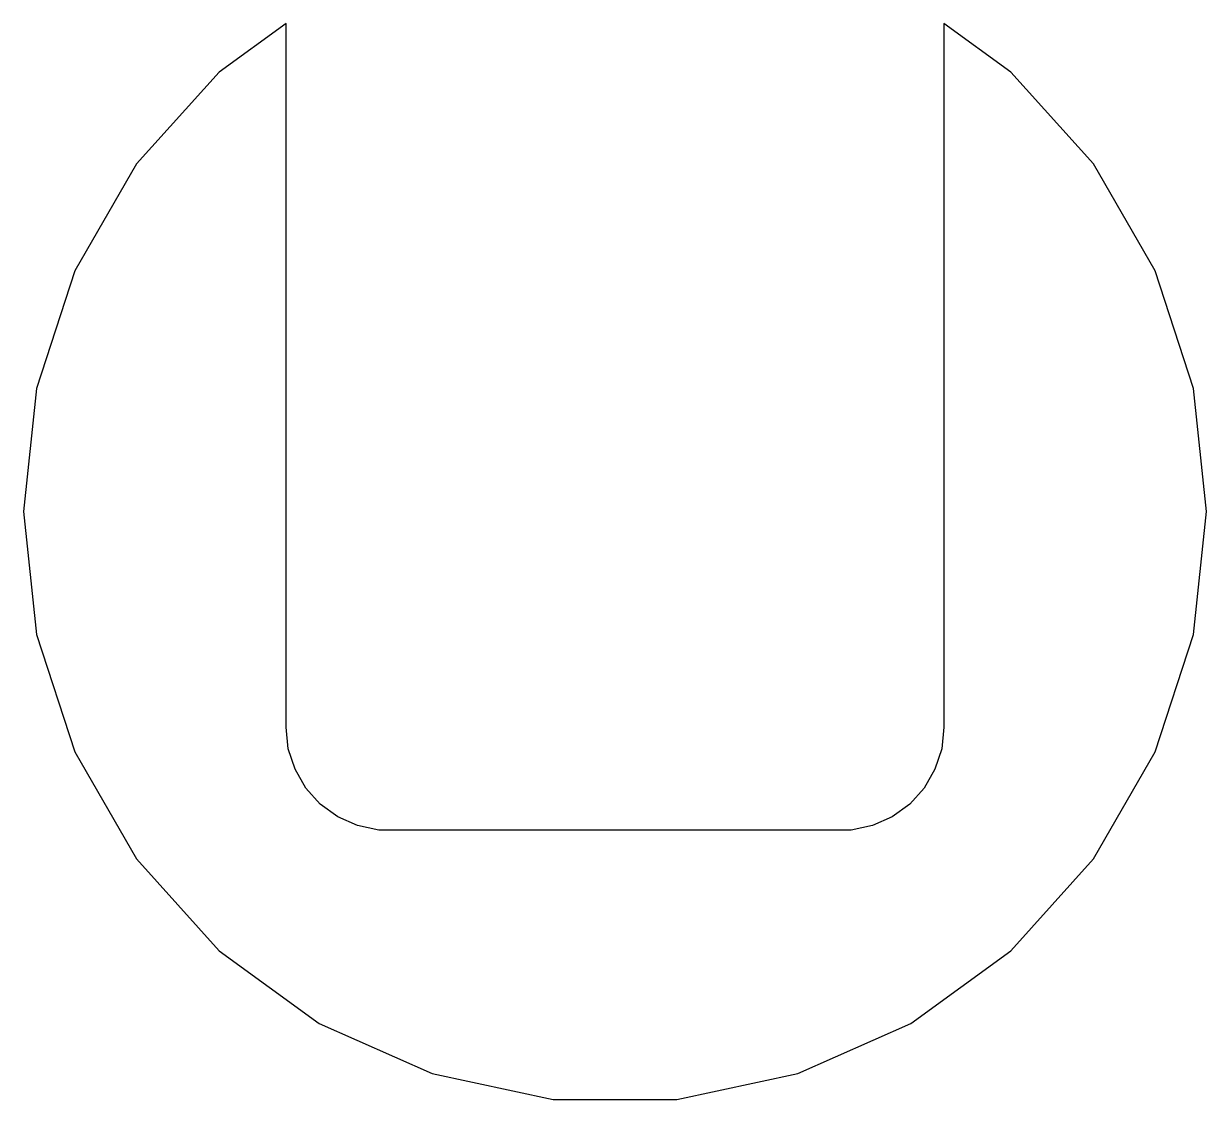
# Model space of a CAD drawing. Header units: metres. Extents: x -20 to 20, y -19.9 to 16.5.
import ezdxf

# ---------------------------------------------------------------- set-up
doc = ezdxf.new("R2010")
doc.units = ezdxf.units.M

msp = doc.modelspace()

# ---------------------------------------------------------------- linework, layer by layer
for p, q in [((-11.125, 16.5031), (-13.3826, 14.8629)), ((-11.125, -7.29999), (-11.125, 16.5031)), ((13.3826, 14.8629), (11.125, 16.5031)), ((11.125, 16.5031), (11.125, -7.29999)), ((-13.3826, 14.8629), (-16.1803, 11.7557)), ((16.1803, 11.7557), (13.3826, 14.8629)), ((-16.1803, 11.7557), (-18.2709, 8.13472)), ((18.2709, 8.13472), (16.1803, 11.7557)), ((-18.2709, 8.13472), (-19.5629, 4.15823)), ((19.5629, 4.15823), (18.2709, 8.13472)), ((-19.5629, 4.15823), (-20, 0)), ((20, 0), (19.5629, 4.15823)), ((-20, 0), (-19.5629, -4.15823)), ((19.5629, -4.15823), (20, 0)), ((-19.5629, -4.15823), (-18.2709, -8.13472)), ((18.2709, -8.13472), (19.5629, -4.15823)), ((-11.0485, -8.02768), (-11.125, -7.29999)), ((11.125, -7.29999), (11.0485, -8.02768)), ((-18.2709, -8.13472), (-16.1803, -11.7557)), ((-10.8224, -8.72357), (-11.0485, -8.02768)), ((11.0485, -8.02768), (10.8224, -8.72357)), ((16.1803, -11.7557), (18.2709, -8.13472)), ((-10.4566, -9.35724), (-10.8224, -8.72357)), ((10.8224, -8.72357), (10.4566, -9.35724)), ((-9.96695, -9.901), (-10.4566, -9.35724)), ((10.4566, -9.35724), (9.96695, -9.901)), ((-9.375, -10.3311), (-9.96695, -9.901)), ((9.96695, -9.901), (9.375, -10.3311)), ((-8.70656, -10.6287), (-9.375, -10.3311)), ((9.375, -10.3311), (8.70656, -10.6287)), ((-7.99084, -10.7808), (-8.70656, -10.6287)), ((7.99084, -10.7808), (-7.99084, -10.7808)), ((8.70656, -10.6287), (7.99084, -10.7808)), ((-16.1803, -11.7557), (-13.3826, -14.8629)), ((13.3826, -14.8629), (16.1803, -11.7557)), ((-13.3826, -14.8629), (-10, -17.3205)), ((10, -17.3205), (13.3826, -14.8629)), ((-10, -17.3205), (-6.18033, -19.0211)), ((6.18033, -19.0211), (10, -17.3205)), ((-6.18033, -19.0211), (-2.09056, -19.8904)), ((2.09056, -19.8904), (6.18033, -19.0211)), ((-2.09056, -19.8904), (2.09056, -19.8904))]:
    msp.add_line(p, q)

doc.saveas('drawing.dxf')
